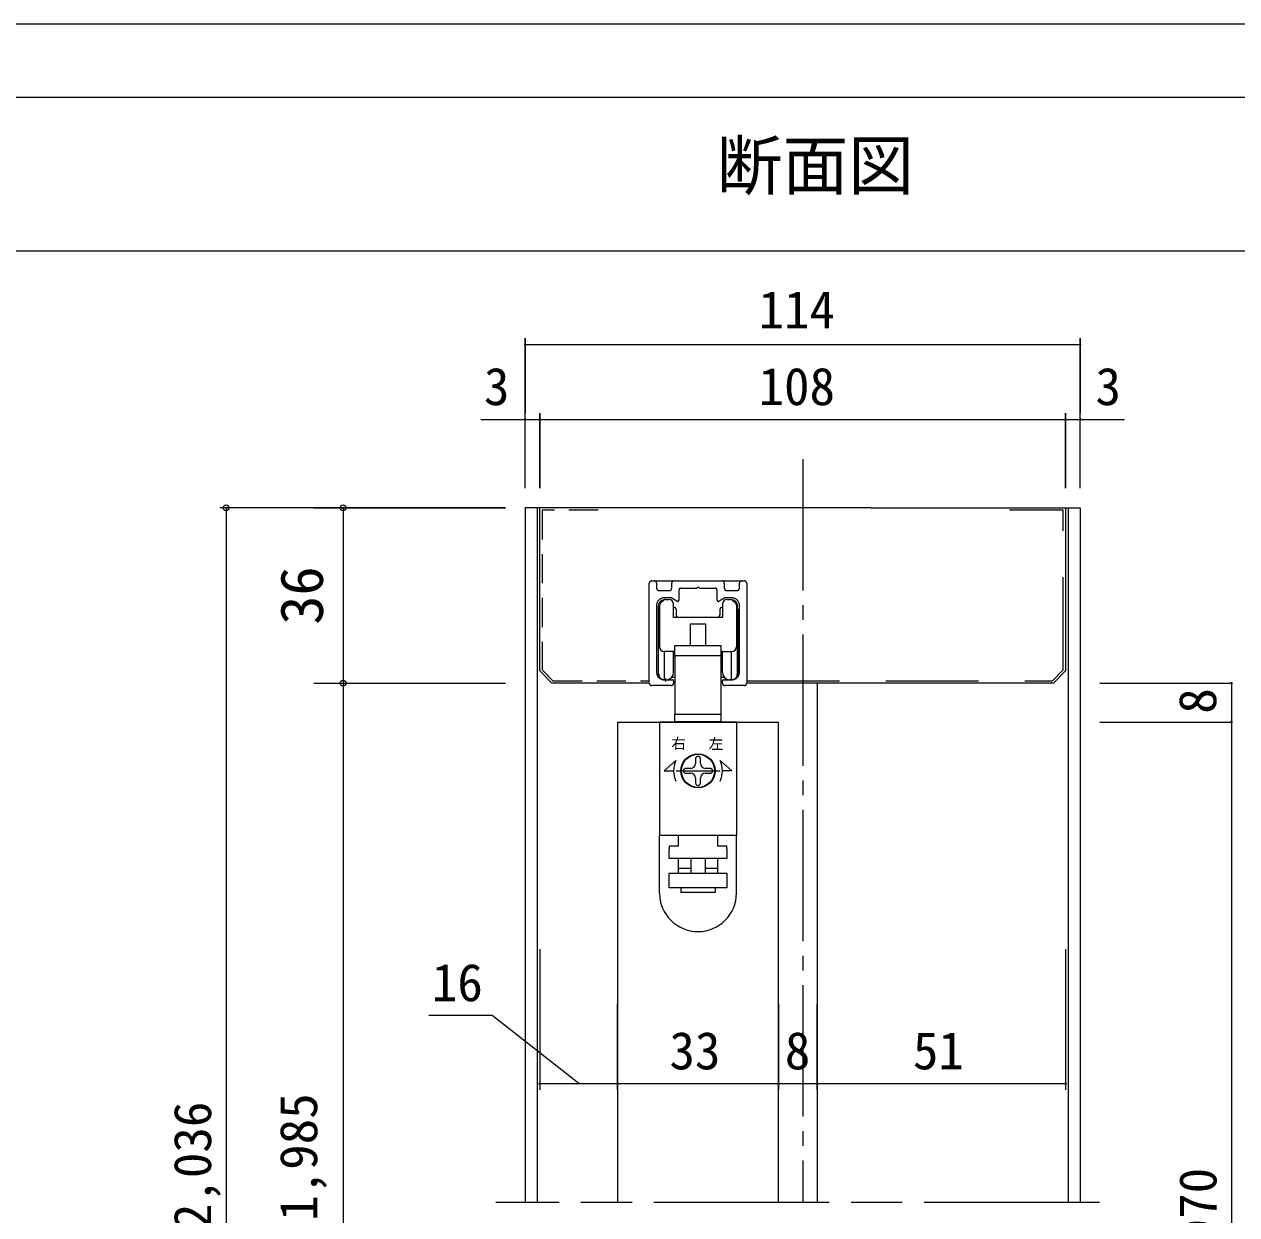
# Model space of a CAD drawing. Units: millimetres on the paper, enlarged 10 times, with parts at other scales. Extents: x -1985 to 2015, y -1370 to 1400.
# Drawn here: x -1321 to -491, y 585 to 1400 of the extents above; entities that cross this region are included whole.
import ezdxf
from ezdxf.enums import TextEntityAlignment as Align

# ---------------------------------------------------------------- set-up
doc = ezdxf.new("R2010")
doc.units = ezdxf.units.MM
doc.header["$LTSCALE"] = 10
doc.header["$PDMODE"] = 32
doc.header["$PDSIZE"] = 4
for name, pattern in [('CHAIN', [18.5, 12, -1.5, 3.5, -1.5]), ('CHAIN2', [12, 9, -1, 1, -1]), ('USER2', [9.525, 6.35, -3.175]), ('USER3', [31.75, 15.875, -3.175, 3.175, -3.175, 3.175, -3.175]), ('USER9', [3, 2, -1])]:
    doc.linetypes.add(name, pattern=pattern)
doc.layers.add('1-1_0', color=7, linetype='Continuous', lineweight=20)
doc.layers.add('2-0', color=7, linetype='Continuous', lineweight=20)
doc.styles.add('ＭＳ ゴシック', font='')
doc.styles.get('ＭＳ ゴシック').set_extended_font_data('MS Gothic')

msp = doc.modelspace()

# ---------------------------------------------------------------- linework, layer by layer
at = {"layer": '1-1_0'}
for p, q in [((-1935, 1350), (395, 1350)), ((-1935, 1350), (395, 1350)), ((-1935, 1245), (395, 1245)), ((-1935, 1245), (395, 1245))]:
    msp.add_line(p, q, dxfattribs=at)
msp.add_lwpolyline([(2015, -1370), (2015, 1400), (-1985, 1400), (-1985, -1370)], dxfattribs=at)
at = {"layer": '2-0', "color": 4, "lineweight": 9}
for p, q in [((-977.91, 1180.89), (-597.91, 1180.89)), ((-977.91, 1082.39), (-977.91, 1133.72)), ((-597.91, 1082.39), (-597.91, 1133.72)), ((-991.24, 1069.06), (-1186.82, 1069.06)), ((-1182.65, 1069.06), (-1182.65, 85.24)), ((-1122.5, 1069.06), (-991.24, 1069.06)), ((-1102.5, 1069.06), (-1102.5, 949.06)), ((-1122.5, 949.06), (-991.24, 949.06)), ((-1102.5, 949.06), (-1102.5, 135.24)), ((-584.57, 922.39), (-494.43, 922.39)), ((-967.91, 766.99), (-967.91, 670.8)), ((-607.91, 766.99), (-607.91, 670.8)), ((-1000.58, 721.57), (-1043.86, 721.57)), ((-941.24, 674.97), (-1000.58, 721.57))]:
    msp.add_line(p, q, dxfattribs=at)
at = {"layer": '2-0', "color": 4, "linetype": 'CHAIN2', "lineweight": 9}
msp.add_line((-787.91, 1102.39), (-787.91, 593.57), dxfattribs=at)
at = {"layer": '2-0'}
for p, q in [((-969.57, 1069.06), (-969.57, 593.57)), ((-741.24, 1069.06), (-967.91, 1069.06)), ((-606.24, 1069.06), (-606.24, 593.57)), ((-892.91, 949.06), (-892.91, 1017.39)), ((-891.24, 1019.06), (-829.57, 1019.06)), ((-826.24, 1017.39), (-826.24, 949.06)), ((-883.06, 1005.9), (-885.42, 1003.55)), ((-881.88, 1006.39), (-879.57, 1006.39)), ((-839.57, 1006.39), (-837.26, 1006.39)), ((-836.08, 1005.9), (-833.73, 1003.55)), ((-886.91, 999.39), (-886.91, 954.72)), ((-885.91, 1002.37), (-885.91, 974.06)), ((-876.24, 994.06), (-876.24, 1003.06)), ((-874.57, 999.39), (-874.57, 995.72)), ((-844.57, 999.39), (-844.57, 995.72)), ((-842.91, 1003.06), (-842.91, 994.06)), ((-833.24, 1002.37), (-833.24, 974.06)), ((-832.24, 999.39), (-832.24, 954.72)), ((-842.91, 994.06), (-876.24, 994.06)), ((-864.91, 989.39), (-864.91, 974.73)), ((-854.24, 989.39), (-864.91, 989.39)), ((-854.24, 974.73), (-854.24, 989.39)), ((-843.71, 968.06), (-843.71, 974.73)), ((-876.24, 970.72), (-882.57, 970.72)), ((-875.43, 968.06), (-843.71, 968.06)), ((-875.43, 968.06), (-875.43, 927.72)), ((-843.71, 927.72), (-843.71, 968.06)), ((-842.91, 970.72), (-836.57, 970.72)), ((-892.91, 949.06), (-959.57, 949.06)), ((-877.51, 953.06), (-875.43, 953.06)), ((-843.71, 953.06), (-841.63, 953.06)), ((-616.24, 949.06), (-826.24, 949.06)), ((-777.91, 949.06), (-777.91, 593.57)), ((-914.57, 922.39), (-914.57, 593.57)), ((-914.57, 922.39), (-804.57, 922.39)), ((-875.43, 922.72), (-843.71, 922.72)), ((-872.88, 922.72), (-872.88, 922.39)), ((-846.21, 922.39), (-846.21, 922.72)), ((-843.71, 922.72), (-843.71, 927.72)), ((-804.57, 593.57), (-804.57, 922.39)), ((-885.91, 805.39), (-885.91, 844.72)), ((-833.24, 805.39), (-833.24, 844.72))]:
    msp.add_line(p, q, dxfattribs=at)
at = {"layer": '2-0', "color": 6, "linetype": 'USER3', "lineweight": 18}
for p, q in [((-891.24, 1019.06), (-889.57, 1019.06)), ((-887.91, 1017.39), (-887.91, 1014.06)), ((-877.57, 1014.06), (-877.57, 1017.39)), ((-872.57, 1006.04), (-872.57, 1013.06)), ((-846.57, 1013.06), (-846.57, 1006.04)), ((-841.57, 1017.39), (-841.57, 1014.06)), ((-831.24, 1014.06), (-831.24, 1017.39)), ((-829.57, 1019.06), (-827.91, 1019.06)), ((-886.24, 1012.39), (-879.24, 1012.39)), ((-839.91, 1012.39), (-832.91, 1012.39)), ((-887.91, 1002.39), (-887.91, 956.39)), ((-831.24, 956.39), (-831.24, 1002.39)), ((-877.91, 947.39), (-891.24, 947.39)), ((-882.91, 951.39), (-877.24, 951.39)), ((-876.24, 950.39), (-876.24, 949.06)), ((-842.91, 949.06), (-842.91, 950.39)), ((-841.91, 951.39), (-836.24, 951.39)), ((-827.91, 947.39), (-841.24, 947.39))]:
    msp.add_line(p, q, dxfattribs=at)
at = {"layer": '2-0', "lineweight": 18}
for p, q in [((-886.57, 955.39), (-886.57, 1002.06)), ((-832.57, 955.39), (-832.57, 1002.06)), ((-882.59, 951.39), (-882.57, 970.72)), ((-876.24, 956.39), (-876.24, 970.72)), ((-876.24, 967.06), (-875.43, 967.06)), ((-842.91, 967.06), (-843.71, 967.06)), ((-842.91, 956.39), (-842.91, 970.72)), ((-836.56, 951.39), (-836.57, 970.72)), ((-882.57, 951.39), (-881.24, 951.39)), ((-836.57, 951.39), (-837.91, 951.39)), ((-885.91, 922.39), (-885.91, 844.72)), ((-833.24, 922.39), (-885.91, 922.39)), ((-833.24, 922.39), (-833.24, 844.72)), ((-861.24, 897.39), (-861.24, 894.06)), ((-857.91, 894.06), (-857.91, 897.39)), ((-882.67, 889.06), (-874.7, 896.06)), ((-882.67, 889.06), (-876.24, 889.06)), ((-874.46, 889.06), (-844.68, 889.06)), ((-864.57, 890.72), (-867.91, 890.72)), ((-851.24, 890.72), (-854.57, 890.72)), ((-836.48, 889.06), (-844.45, 896.06)), ((-836.48, 889.06), (-842.91, 889.06)), ((-867.91, 887.39), (-864.57, 887.39)), ((-861.24, 884.06), (-861.24, 880.72)), ((-857.91, 880.72), (-857.91, 884.06)), ((-854.57, 887.39), (-851.24, 887.39)), ((-833.24, 844.72), (-885.91, 844.72)), ((-872.91, 837.39), (-872.91, 844.72)), ((-846.24, 844.72), (-846.24, 837.39)), ((-872.91, 837.39), (-879.24, 837.39)), ((-879.24, 837.39), (-879.24, 835.72)), ((-839.91, 837.39), (-846.24, 837.39)), ((-839.91, 835.72), (-839.91, 837.39)), ((-839.91, 835.72), (-839.91, 829.06)), ((-872.91, 822.39), (-872.91, 829.06)), ((-872.91, 822.39), (-864.57, 822.39)), ((-872.91, 819.06), (-872.91, 822.39)), ((-864.57, 829.06), (-864.57, 819.06)), ((-854.57, 829.06), (-854.57, 819.06)), ((-846.24, 829.06), (-846.24, 822.39)), ((-879.24, 809.06), (-879.24, 819.06)), ((-879.24, 819.06), (-839.91, 819.06)), ((-871.24, 809.06), (-871.24, 805.72))]:
    msp.add_line(p, q, dxfattribs=at)
at = {"layer": '2-0', "linetype": 'USER9'}
msp.add_line((-958.88, 950.72), (-892.91, 950.72), dxfattribs=at)
at = {"layer": '2-0', "color": 2, "lineweight": 18}
msp.add_line((-881.92, 952.19), (-881.92, 950.25), dxfattribs=at)
at = {"layer": '2-0', "linetype": 'USER2'}
msp.add_line((-826.24, 950.72), (-616.93, 950.72), dxfattribs=at)
at = {"layer": '2-0', "linetype": 'CHAIN'}
msp.add_line((-584.72, 593.57), (-998.06, 593.57), dxfattribs=at)
at = {"layer": '2-0', "color": 4, "lineweight": 9}
for points in [[(-977.91, 1133.72), (-977.91, 1185.06), (-977.91, 1133.72)], [(-597.91, 1133.72), (-597.91, 1185.06), (-597.91, 1133.72)], [(-1008.18, 1129.56), (-977.91, 1129.56), (-967.91, 1129.56), (-607.91, 1129.56), (-597.91, 1129.56), (-567.63, 1129.56)], [(-967.91, 1082.39), (-967.91, 1133.72), (-967.91, 1082.39)], [(-607.91, 1082.39), (-607.91, 1133.72), (-607.91, 1082.39)], [(-584.57, 949.06), (-494.43, 949.06), (-494.43, 151.91)], [(-914.57, 729.69), (-914.57, 670.8), (-914.57, 729.69)], [(-804.57, 729.69), (-804.57, 670.8), (-804.57, 729.69)], [(-777.91, 729.69), (-777.91, 670.8), (-777.91, 729.69)], [(-967.91, 674.97), (-914.57, 674.97), (-804.57, 674.97), (-777.91, 674.97), (-607.91, 674.97)]]:
    msp.add_lwpolyline(points, dxfattribs=at)
at = {"layer": '2-0'}
for points in [[(-959.57, 949.06), (-967.91, 957.39), (-967.91, 1069.06), (-977.91, 1069.06), (-977.91, 593.57)], [(-741.24, 1069.06), (-607.91, 1069.06), (-607.91, 957.39), (-616.24, 949.06)], [(-607.91, 1069.06), (-597.91, 1069.06), (-597.91, 593.57)], [(-875.43, 968.06), (-875.43, 974.73), (-843.71, 974.73)], [(-875.43, 922.72), (-875.43, 927.72), (-843.71, 927.72)]]:
    msp.add_lwpolyline(points, dxfattribs=at)
at = {"layer": '2-0', "linetype": 'USER9'}
msp.add_lwpolyline([(-927.91, 1067.39), (-966.24, 1067.39), (-966.24, 958.08), (-958.88, 950.72)], dxfattribs=at)
at = {"layer": '2-0', "linetype": 'USER2'}
msp.add_lwpolyline([(-616.93, 950.72), (-609.57, 958.08), (-609.57, 1067.39), (-646.24, 1067.39)], dxfattribs=at)
at = {"layer": '2-0', "color": 6, "linetype": 'USER3', "lineweight": 18}
for points in [[(-875.91, 1019.06), (-859.57, 1019.06), (-843.24, 1019.06)], [(-871.57, 1014.06), (-860.57, 1014.06), (-859.57, 1015.06), (-858.57, 1014.06), (-847.57, 1014.06)], [(-874.07, 1005.18), (-877.91, 1007.39), (-882.91, 1007.39)], [(-836.24, 1007.39), (-841.24, 1007.39), (-845.07, 1005.18)]]:
    msp.add_lwpolyline(points, dxfattribs=at)
at = {"layer": '2-0', "lineweight": 18}
for points in [[(-839.91, 829.06), (-879.24, 829.06), (-879.24, 835.72)], [(-854.57, 822.39), (-846.24, 822.39), (-846.24, 819.06)], [(-839.91, 819.06), (-839.91, 809.06), (-879.24, 809.06)], [(-847.91, 809.06), (-847.91, 805.72), (-871.24, 805.72)]]:
    msp.add_lwpolyline(points, dxfattribs=at)
at = {"layer": '2-0', "color": 4, "lineweight": 9}
for centre in [(-494.43, 949.06), (-494.43, 922.39)]:
    msp.add_circle(centre, 0.521, dxfattribs=at)
at = {"layer": '2-0', "lineweight": 18}
for radius in [11.67, 11.33]:
    msp.add_circle((-859.57, 889.06), radius, dxfattribs=at)
at = {"layer": '2-0', "color": 4, "lineweight": 9}
for centre, start, end in [((-977.91, 1180.89), 180, 0), ((-977.91, 1180.89), 180, 0), ((-597.91, 1180.89), 180, 0), ((-597.91, 1180.89), 180, 0), ((-977.91, 1129.56), 0, 180), ((-977.91, 1129.56), 180, 0), ((-967.91, 1129.56), 180, 0), ((-967.91, 1129.56), 180, 0), ((-607.91, 1129.56), 180, 0), ((-607.91, 1129.56), 180, 0), ((-597.91, 1129.56), 0, 180), ((-597.91, 1129.56), 180, 0), ((-967.91, 674.97), 0, 180), ((-967.91, 674.97), 180, 0), ((-914.57, 674.97), 180, 0), ((-914.57, 674.97), 180, 0), ((-804.57, 674.97), 180, 0), ((-804.57, 674.97), 180, 0), ((-777.91, 674.97), 180, 0), ((-777.91, 674.97), 180, 0), ((-607.91, 674.97), 0, 180), ((-607.91, 674.97), 180, 0)]:
    msp.add_arc(centre, 0.521, start, end, dxfattribs=at)
at = {"layer": '2-0', "color": 6, "linetype": 'USER3', "lineweight": 18}
for centre, radius, start, end in [((-891.24, 1017.39), 1.67, 90, 180), ((-889.57, 1017.39), 1.67, 360, 90), ((-886.24, 1014.06), 1.67, 180, 270), ((-879.24, 1014.06), 1.67, 270, 0), ((-875.91, 1017.39), 1.67, 90, 180), ((-871.57, 1013.06), 1, 90, 180), ((-847.57, 1013.06), 1, 0, 90), ((-843.24, 1017.39), 1.67, 360, 90), ((-839.91, 1014.06), 1.67, 180, 270), ((-832.91, 1014.06), 1.67, 270, 0), ((-829.57, 1017.39), 1.67, 90, 180), ((-827.91, 1017.39), 1.67, 360, 90), ((-882.91, 1002.39), 5, 90, 180), ((-873.57, 1006.04), 1, 240, 0), ((-845.57, 1006.04), 1, 180, 300), ((-836.24, 1002.39), 5, 0, 90), ((-882.91, 956.39), 5, 180, 270), ((-836.24, 956.39), 5, 270, 0), ((-891.24, 949.06), 1.67, 180, 270), ((-877.91, 949.06), 1.67, 270, 0), ((-877.24, 950.39), 1, 360, 90), ((-841.91, 950.39), 1, 90, 180), ((-841.24, 949.06), 1.67, 180, 270), ((-827.91, 949.06), 1.67, 270, 0)]:
    msp.add_arc(centre, radius, start, end, dxfattribs=at)
at = {"layer": '2-0', "lineweight": 18}
for centre, radius, start, end in [((-882.57, 1002.06), 4, 94.64843, 180), ((-836.57, 1002.06), 4, 0, 85.35157), ((-882.57, 955.39), 4, 180, 270), ((-881.24, 956.39), 5, 270, 0), ((-837.91, 956.39), 5, 180, 270), ((-836.57, 955.39), 4, 270, 0), ((-859.57, 897.39), 1.67, 90, 180), ((-859.57, 897.39), 1.67, 0, 90), ((-859.57, 889.06), 16.67, 155.16542, 204.83459), ((-867.91, 889.06), 1.67, 90, 180), ((-867.91, 889.06), 1.67, 180, 270), ((-864.57, 894.06), 3.33, 270, 0), ((-854.57, 894.06), 3.33, 180, 270), ((-851.24, 889.06), 1.67, 0, 90), ((-851.24, 889.06), 1.67, 270, 0), ((-859.57, 889.06), 16.67, 335.16541, 24.83458), ((-864.57, 884.06), 3.33, 0, 90), ((-859.57, 880.72), 1.67, 180, 270), ((-859.57, 880.72), 1.67, 270, 0), ((-854.57, 884.06), 3.33, 90, 180)]:
    msp.add_arc(centre, radius, start, end, dxfattribs=at)
at = {"layer": '2-0'}
for centre, radius, start, end in [((-881.88, 1004.72), 1.67, 90, 135), ((-879.57, 1003.06), 3.33, 360, 90), ((-839.57, 1003.06), 3.33, 90, 180), ((-837.26, 1004.72), 1.67, 45, 90), ((-885.24, 999.39), 1.67, 143.10953, 180), ((-884.24, 1002.37), 1.67, 135, 180), ((-876.24, 999.39), 1.67, 360, 90), ((-842.91, 999.39), 1.67, 90, 180), ((-834.91, 1002.37), 1.67, 0, 45), ((-833.91, 999.39), 1.67, 0, 36.78801), ((-872.91, 995.72), 1.67, 180, 270), ((-846.24, 995.72), 1.67, 270, 0), ((-882.57, 974.06), 3.33, 180, 270), ((-836.57, 974.06), 3.33, 270, 360), ((-876.24, 967.39), 3.33, 75.95044, 90), ((-842.91, 967.39), 3.33, 90, 104.0179), ((-885.24, 954.72), 1.67, 180, 245.90184), ((-833.91, 954.72), 1.67, 294.19339, 360), ((-859.57, 805.39), 26.33, 180, 0)]:
    msp.add_arc(centre, radius, start, end, dxfattribs=at)
at = {"layer": '2-0', "color": 4}
for p in [(-1182.65, 1069.06), (-1102.5, 1069.06), (-1102.5, 949.06)]:
    msp.add_point(p, dxfattribs=at)

# ---------------------------------------------------------------- texts
at = {"layer": '1-1_0', "style": 'ＭＳ ゴシック'}
msp.add_text('断面図', height=32.99, dxfattribs=at).set_placement((-846.74, 1276.98), align=Align.BOTTOM_LEFT)
at = {"layer": '2-0', "style": 'ＭＳ ゴシック'}
for s, height, p in [('114', 25.66, (-818.13, 1184.11)), ('3', 25.66, (-1006.1, 1131.64)), ('108', 25.66, (-818.13, 1131.64)), ('3', 25.66, (-587.49, 1131.64)), ('右', 7.33, (-877.81, 901.93)), ('左', 7.33, (-852.21, 901.72)), ('16', 25.66, (-1041.77, 723.66)), ('33', 25.66, (-879.13, 677.05)), ('8', 25.66, (-800.13, 677.05)), ('51', 25.66, (-712.46, 677.05))]:
    msp.add_text(s, height=height, dxfattribs=at).set_placement(p, align=Align.BOTTOM_LEFT)
for s, height, p in [('36', 29.33, (-1107.5, 989.06)), ('8', 25.66, (-497.14, 928.12)), ('枠内IH:1,985', 25.66, (-1112.54, 458.7)), ('枠外H:2,036', 25.66, (-1185.16, 470.48)), ('DH:1,970', 25.66, (-496.94, 477.7))]:
    msp.add_text(s, height=height, rotation=90, dxfattribs=at).set_placement(p, align=Align.BOTTOM_LEFT)

doc.saveas('drawing.dxf')
